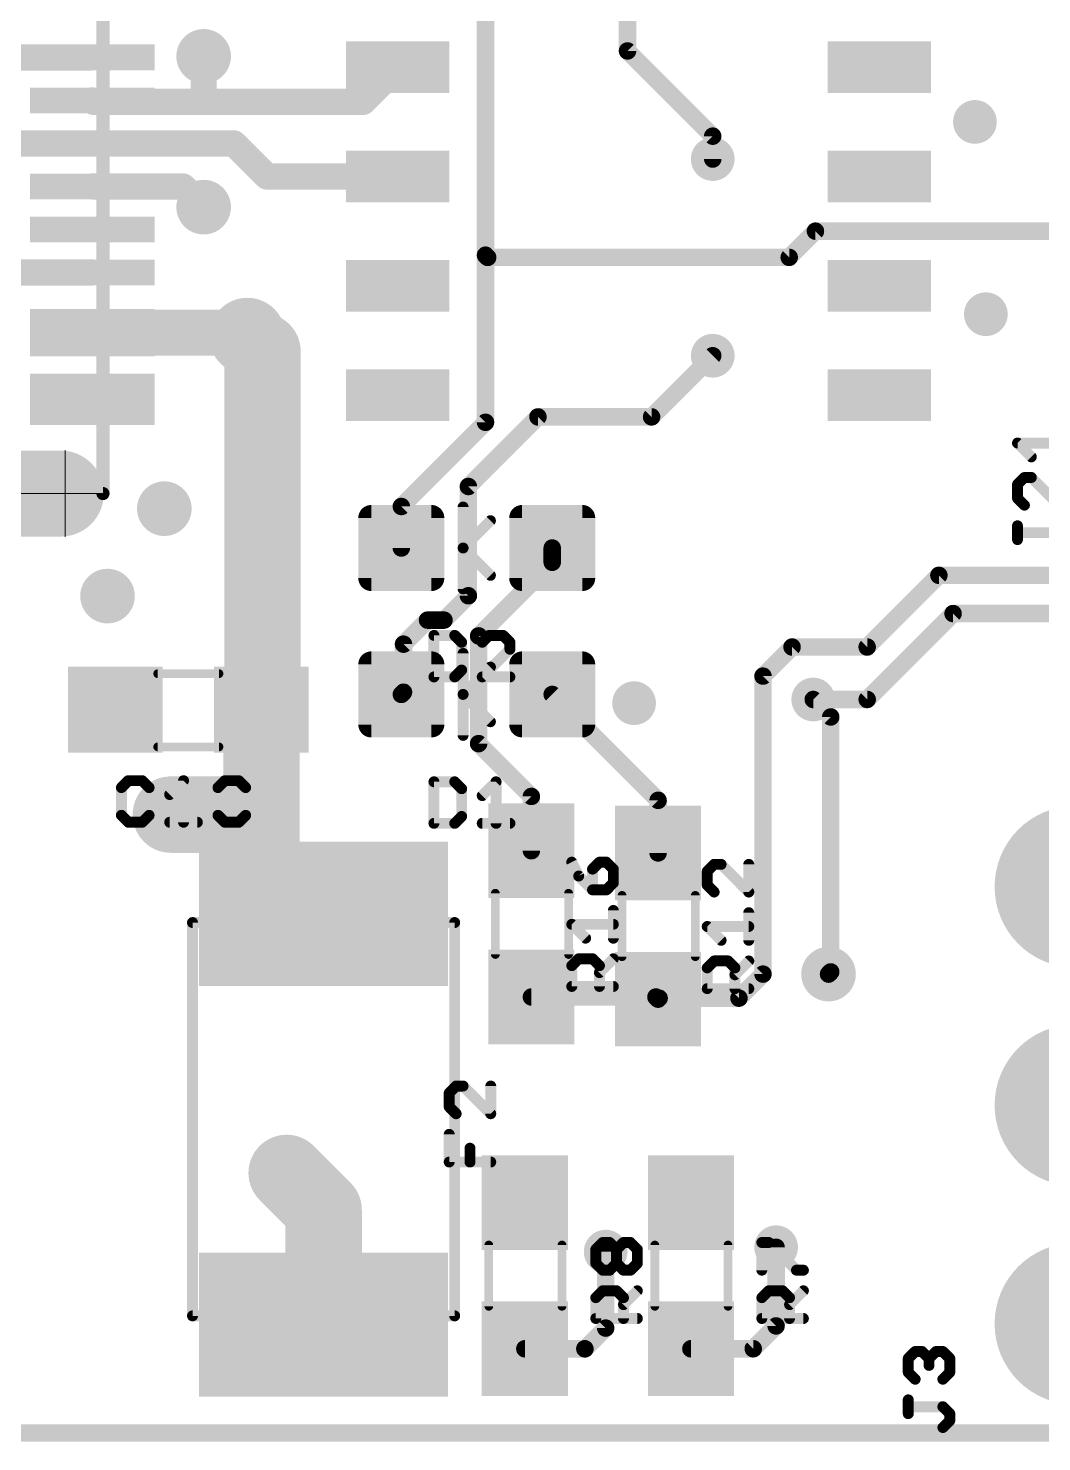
# Model space of a CAD drawing. Extents: x -1 to 129, y -23 to 41.
# Drawn here: x 5.61 to 17.39, y -0.1 to 16.33 of the extents above; entities that cross this region are included whole.
import ezdxf

# ---------------------------------------------------------------- set-up
doc = ezdxf.new("R2010")
doc.units = 0
for name, color, linetype in [('1', 12, 'CONTINUOUS'), ('17', 110, 'CONTINUOUS'), ('18', 110, 'CONTINUOUS'), ('20', 31, 'CONTINUOUS'), ('25', 253, 'CONTINUOUS'), ('51', 53, 'CONTINUOUS')]:
    doc.layers.add(name, color=color, linetype=linetype)

# ---------------------------------------------------------------- blocks, each defined once
blk = doc.blocks.new('RECT')
blk.add_solid([(-0.5, -0.5), (0.5, -0.5), (-0.5, 0.5), (0.5, 0.5)])
blk = doc.blocks.new('RECT160000X160000R30')
at = {"const_width": 0.15}
blk.add_lwpolyline([(0.425, -0.35), (0.425, 0.35, 0.4142), (0.35, 0.425), (-0.35, 0.425, 0.4142), (-0.425, 0.35), (-0.425, -0.35, 0.4142), (-0.35, -0.425), (0.35, -0.425, 0.4142)], format="xyb", close=True, dxfattribs=at)
blk.add_solid([(-0.3754, -0.3754), (0.3754, -0.3754), (-0.3754, 0.3754), (0.3754, 0.3754)])
blk = doc.blocks.new('ROUNDP')
at = {"const_width": 0.5}
blk.add_lwpolyline([(0, -0.25, 1), (0, 0.25, 1), (0, -0.25)], format="xyb", dxfattribs=at)
blk = doc.blocks.new('RECT160000X336000R100')
at = {"const_width": 0.5}
blk.add_lwpolyline([(0.25, -0.55), (0.25, 0.55, 0.4142), (0, 0.8), (0, 0.8, 0.4142), (-0.25, 0.55), (-0.25, -0.55, 0.4142), (0, -0.8), (0, -0.8, 0.4142)], format="xyb", close=True, dxfattribs=at)
blk.add_solid([(-0.0254, -0.5754), (0.0254, -0.5754), (-0.0254, 0.5754), (0.0254, 0.5754)])
blk = doc.blocks.new('ROUNDV')
at = {"const_width": 0.5}
blk.add_lwpolyline([(0, -0.25, 1), (0, 0.25, 1), (0, -0.25)], format="xyb", dxfattribs=at)

msp = doc.modelspace()

# ---------------------------------------------------------------- linework, layer by layer
at = {"layer": '1'}
for points, const_width in [([(12.573, 19.685), (12.573, 16.0648)], 0.2032), ([(10.922, 18.288), (10.922, 13.6906)], 0.2032), ([(6.35, 15.99), (5.322, 15.99)], 0.3048), ([(7.6454, 16.002), (7.6454, 15.4726)], 0.3048), ([(12.573, 16.0648), (13.5636, 15.0742)], 0.2032), ([(9.9, 15.875), (9.4976, 15.4726)], 0.3048), ([(6.35, 15.49), (6.3674, 15.4726)], 0.3048), ([(6.3674, 15.4726), (7.6454, 15.4726)], 0.3048), ([(9.4976, 15.4726), (7.6454, 15.4726)], 0.3048), ([(5.338, 14.99), (6.35, 14.99)], 0.3048), ([(6.35, 14.99), (7.997, 14.99)], 0.3048), ([(7.997, 14.99), (8.382, 14.605)], 0.3048), ([(13.5636, 15.0742), (13.5636, 14.8082)], 0.2032), ([(6.35, 14.49), (7.4048, 14.49)], 0.3048), ([(7.4048, 14.49), (7.6454, 14.2494)], 0.3048), ([(8.382, 14.605), (9.9, 14.605)], 0.3048), ([(14.7574, 13.97), (14.4526, 13.6652)], 0.2032), ([(17.6276, 13.97), (14.7574, 13.97)], 0.2032), ([(6.35, 13.49), (3.838, 13.49)], 0.3048), ([(10.922, 13.6906), (10.922, 11.7482)], 0.2032), ([(10.9474, 13.6652), (10.922, 13.6906)], 0.2032), ([(14.4526, 13.6652), (10.9474, 13.6652)], 0.2032), ([(8.152, 12.7494), (8.1534, 12.7508)], 0.889), ([(6.35, 12.79), (8.1114, 12.79)], 0.5334), ([(8.1114, 12.79), (8.152, 12.7494)], 0.5334), ([(8.3298, 8.3952), (8.3298, 12.5716)], 0.889), ([(8.152, 12.7494), (8.3298, 12.5716)], 0.5334), ([(13.5636, 12.5222), (12.8524, 11.811)], 0.2032), ([(10.922, 11.7482), (9.9434, 10.7696)], 0.2032), ([(10.7228, 11.0022), (11.5316, 11.811)], 0.2032), ([(12.8524, 11.811), (11.5316, 11.811)], 0.2032), ([(10.7228, 9.7322), (10.7228, 11.0022)], 0.2032), ([(9.9434, 10.7696), (9.9434, 10.287)], 0.2032), ([(11.6974, 10.287), (11.6974, 10.1211)], 0.2032), ([(11.6974, 10.1211), (10.8418, 9.2655)], 0.2032), ([(16.1925, 9.9695), (15.359, 9.136)], 0.2032), ([(19.7485, 9.9695), (16.1925, 9.9695)], 0.2032), ([(10.4394, 9.4488), (10.7228, 9.7322)], 0.2032), ([(9.9688, 9.1694), (10.2482, 9.4488)], 0.2032), ([(10.2482, 9.4488), (10.4394, 9.4488)], 0.2032), ([(15.359, 8.5264), (16.3576, 9.525)], 0.2032), ([(16.3576, 9.525), (22.86, 9.525)], 0.2032), ([(10.8418, 9.2655), (10.8418, 8.013)], 0.2032), ([(9.9688, 8.6106), (9.9688, 9.1694)], 0.2032), ([(14.4857, 9.136), (14.1478, 8.7981)], 0.2032), ([(15.359, 9.136), (14.4857, 9.136)], 0.2032), ([(14.1478, 8.7981), (14.1478, 5.334)], 0.2032), ([(8.3176, 8.4074), (8.3298, 8.3952)], 0.889), ([(8.3176, 8.4074), (8.3176, 6.8326)], 0.889), ([(9.9688, 8.6106), (9.9434, 8.5852)], 0.2032), ([(11.6974, 8.5852), (12.9286, 7.354)], 0.2032), ([(14.732, 8.5264), (15.359, 8.5264)], 0.2032), ([(14.732, 8.5264), (14.9352, 8.3232)], 0.2032), ([(14.9352, 8.3232), (14.9352, 5.3594)], 0.2032), ([(10.8418, 8.013), (11.4554, 7.3994)], 0.2032), ([(8.2414, 7.1882), (7.2644, 7.1882)], 0.889), ([(8.2414, 6.8326), (8.2414, 7.1882)], 0.508), ([(11.4554, 7.3994), (11.4554, 6.7682)], 0.2032), ([(12.9286, 7.354), (12.9286, 6.7428)], 0.2032), ([(8.3176, 6.8326), (8.2414, 6.8326)], 0.889), ([(8.2414, 6.035), (8.2414, 6.8326)], 0.508), ([(9.0399, 6.035), (8.2414, 6.035)], 0.508), ([(14.1478, 5.334), (13.8684, 5.0546)], 0.2032), ([(14.9098, 5.334), (14.9352, 5.3594)], 0.2032), ([(12.9032, 5.0682), (11.4554, 5.0682)], 0.2032), ([(12.9286, 5.0428), (12.9032, 5.0682)], 0.2032), ([(12.9404, 5.0546), (12.9286, 5.0428)], 0.2032), ([(13.8684, 5.0546), (12.9404, 5.0546)], 0.2032), ([(8.6106, 3.0226), (9.0399, 2.5933)], 0.889), ([(9.0399, 2.5933), (9.0399, 1.2598)], 0.889), ([(12.319, 1.2192), (12.319, 2.1082)], 0.2032), ([(14.3002, 2.159), (14.3002, 1.2446)], 0.2032), ([(12.0777, 0.9779), (12.319, 1.2192)], 0.2032), ([(14.3002, 1.2446), (14.0344, 0.9788)], 0.2032), ([(12.0768, 0.9788), (11.3792, 0.9788)], 0.2032), ([(12.0768, 0.9788), (12.0777, 0.9779)], 0.2032), ([(14.0344, 0.9788), (13.3096, 0.9788)], 0.2032), ([(65, 0), (0, 0)], 0.2032)]:
    msp.add_lwpolyline(points, dxfattribs=dict(at, const_width=const_width))
for points, const_width in [([(6.35, 15.9138, 1), (6.35, 16.0662)], 0.1524), ([(7.7216, 16.002, 1), (7.5692, 16.002)], 0.1524), ([(12.6089, 16.1007, 1), (12.5371, 16.0289)], 0.1016), ([(12.5222, 16.0648, 1), (12.6238, 16.0648)], 0.1016), ([(9.9539, 15.8211, 1), (9.8461, 15.9289)], 0.1524), ([(6.4039, 15.5439, 1), (6.2961, 15.4361)], 0.1524), ([(6.3674, 15.5488, 1), (6.3674, 15.3964)], 0.1524), ([(7.6454, 15.5488, 1), (7.6454, 15.3964)], 0.1524), ([(7.6454, 15.3964, 1), (7.6454, 15.5488)], 0.1524), ([(9.4976, 15.3964, 1), (9.4976, 15.5488)], 0.1524), ([(6.3135, 15.4187, 1), (6.4213, 15.5265)], 0.1524), ([(7.5692, 15.4726, 1), (7.7216, 15.4726)], 0.1524), ([(9.4437, 15.5265, 1), (9.5515, 15.4187)], 0.1524), ([(6.35, 15.0662, 1), (6.35, 14.9138)], 0.1524), ([(6.35, 14.9138, 1), (6.35, 15.0662)], 0.1524), ([(8.0509, 15.0439, 1), (7.9431, 14.9361)], 0.1524), ([(7.997, 14.9138, 1), (7.997, 15.0662)], 0.1524), ([(13.6144, 15.0742, 1), (13.5128, 15.0742)], 0.1016), ([(13.5277, 15.0383, 1), (13.5995, 15.1101)], 0.1016), ([(13.5128, 14.8082, 1), (13.6144, 14.8082)], 0.1016), ([(6.35, 14.5662, 1), (6.35, 14.4138)], 0.1524), ([(7.4587, 14.5439, 1), (7.3509, 14.4361)], 0.1524), ([(7.4048, 14.4138, 1), (7.4048, 14.5662)], 0.1524), ([(8.382, 14.6812, 1), (8.382, 14.5288)], 0.1524), ([(8.3281, 14.5511, 1), (8.4359, 14.6589)], 0.1524), ([(9.9, 14.5288, 1), (9.9, 14.6812)], 0.1524), ([(7.5915, 14.1955, 1), (7.6993, 14.3033)], 0.1524), ([(14.7574, 14.0208, 1), (14.7574, 13.9192)], 0.1016), ([(14.7933, 13.9341, 1), (14.7215, 14.0059)], 0.1016), ([(6.35, 13.4138, 1), (6.35, 13.5662)], 0.1524), ([(10.9728, 13.6906, 1), (10.8712, 13.6906)], 0.1016), ([(10.9579, 13.7265, 1), (10.8861, 13.6547)], 0.1016), ([(10.8712, 13.6906, 1), (10.9728, 13.6906)], 0.1016), ([(10.9474, 13.716, 1), (10.9474, 13.6144)], 0.1016), ([(10.9115, 13.6293, 1), (10.9833, 13.7011)], 0.1016), ([(14.4167, 13.7011, 1), (14.4885, 13.6293)], 0.1016), ([(14.4526, 13.6144, 1), (14.4526, 13.716)], 0.1016), ([(8.3106, 12.5936, 1), (7.9962, 12.908)], 0.4445), ([(6.35, 12.9234, 1), (6.35, 12.6567)], 0.2667), ([(7.9948, 12.9066, 1), (8.3092, 12.5922)], 0.4445), ([(8.2057, 12.8843, 1), (8.0171, 12.6957)], 0.2667), ([(8.5521, 12.5716, 1), (8.1075, 12.5716)], 0.4445), ([(8.2463, 12.8437, 1), (8.0577, 12.6551)], 0.2667), ([(8.1114, 12.6567, 1), (8.1114, 12.9234)], 0.2667), ([(8.0577, 12.6551, 1), (8.2463, 12.8437)], 0.2667), ([(8.2355, 12.4773, 1), (8.4241, 12.6659)], 0.2667), ([(13.5995, 12.4863, 1), (13.5277, 12.5581)], 0.1016), ([(10.9579, 11.7123, 1), (10.8861, 11.7841)], 0.1016), ([(11.5316, 11.8618, 1), (11.5316, 11.7602)], 0.1016), ([(11.5675, 11.7751, 1), (11.4957, 11.8469)], 0.1016), ([(12.8165, 11.8469, 1), (12.8883, 11.7751)], 0.1016), ([(12.8524, 11.7602, 1), (12.8524, 11.8618)], 0.1016), ([(10.8712, 11.7482, 1), (10.9728, 11.7482)], 0.1016), ([(10.7736, 11.0022, 1), (10.672, 11.0022)], 0.1016), ([(10.6869, 11.0381, 1), (10.7587, 10.9663)], 0.1016), ([(9.9942, 10.7696, 1), (9.8926, 10.7696)], 0.1016), ([(9.9075, 10.8055, 1), (9.9793, 10.7337)], 0.1016), ([(11.7482, 10.287, 1), (11.6466, 10.287)], 0.1016), ([(9.8926, 10.287, 1), (9.9942, 10.287)], 0.1016), ([(11.7333, 10.0851, 1), (11.6615, 10.157)], 0.1016), ([(11.6466, 10.1211, 1), (11.7482, 10.1211)], 0.1016), ([(16.1925, 10.0203, 1), (16.1925, 9.9187)], 0.1016), ([(16.2284, 9.9336, 1), (16.1566, 10.0054)], 0.1016), ([(10.672, 9.7322, 1), (10.7736, 9.7322)], 0.1016), ([(10.7587, 9.6963, 1), (10.6869, 9.7681)], 0.1016), ([(10.2482, 9.4996, 1), (10.2482, 9.398)], 0.1016), ([(10.2841, 9.4129, 1), (10.2123, 9.4847)], 0.1016), ([(10.4035, 9.4847, 1), (10.4753, 9.4129)], 0.1016), ([(10.4394, 9.398, 1), (10.4394, 9.4996)], 0.1016), ([(16.3576, 9.5758, 1), (16.3576, 9.4742)], 0.1016), ([(16.3935, 9.4891, 1), (16.3217, 9.5609)], 0.1016), ([(10.8926, 9.2655, 1), (10.791, 9.2655)], 0.1016), ([(10.0196, 9.1694, 1), (9.918, 9.1694)], 0.1016), ([(9.9329, 9.2053, 1), (10.0047, 9.1335)], 0.1016), ([(10.8059, 9.3014, 1), (10.8777, 9.2295)], 0.1016), ([(14.4857, 9.1868, 1), (14.4857, 9.0852)], 0.1016), ([(14.5216, 9.1001, 1), (14.4497, 9.1719)], 0.1016), ([(15.3231, 9.1719, 1), (15.3949, 9.1001)], 0.1016), ([(15.359, 9.0852, 1), (15.359, 9.1868)], 0.1016), ([(14.1986, 8.7981, 1), (14.097, 8.7981)], 0.1016), ([(14.1119, 8.8341, 1), (14.1837, 8.7622)], 0.1016), ([(8.4748, 8.5646, 1), (8.1604, 8.2502)], 0.4445), ([(8.5399, 8.4074, 1), (8.0953, 8.4074)], 0.4445), ([(8.1726, 8.238, 1), (8.487, 8.5524)], 0.4445), ([(10.0047, 8.5747, 1), (9.9329, 8.6465)], 0.1016), ([(8.1075, 8.3952, 1), (8.5521, 8.3952)], 0.4445), ([(9.9075, 8.6211, 1), (9.9793, 8.5493)], 0.1016), ([(9.918, 8.6106, 1), (10.0196, 8.6106)], 0.1016), ([(11.7333, 8.6211, 1), (11.6615, 8.5493)], 0.1016), ([(14.732, 8.5772, 1), (14.732, 8.4756)], 0.1016), ([(14.7679, 8.5623, 1), (14.6961, 8.4905)], 0.1016), ([(15.3231, 8.5623, 1), (15.3949, 8.4905)], 0.1016), ([(15.359, 8.4756, 1), (15.359, 8.5772)], 0.1016), ([(14.986, 8.3232, 1), (14.8844, 8.3232)], 0.1016), ([(14.8993, 8.2873, 1), (14.9711, 8.3591)], 0.1016), ([(10.8777, 8.0489, 1), (10.8059, 7.9771)], 0.1016), ([(10.791, 8.013, 1), (10.8926, 8.013)], 0.1016), ([(7.2644, 7.4104, 1), (7.2644, 6.966)], 0.4445), ([(8.2414, 6.966, 1), (8.2414, 7.4104)], 0.4445), ([(8.3684, 7.1882, 1), (8.1144, 7.1882)], 0.254), ([(11.5062, 7.3994, 1), (11.4046, 7.3994)], 0.1016), ([(11.4195, 7.3635, 1), (11.4913, 7.4353)], 0.1016), ([(12.9794, 7.354, 1), (12.8778, 7.354)], 0.1016), ([(12.8927, 7.3181, 1), (12.9645, 7.3899)], 0.1016), ([(8.2414, 7.0549, 1), (8.2414, 6.6104)], 0.4445), ([(8.3176, 6.6104, 1), (8.3176, 7.0549)], 0.4445), ([(8.3684, 6.8326, 1), (8.1144, 6.8326)], 0.254), ([(8.0953, 6.8326, 1), (8.5399, 6.8326)], 0.4445), ([(8.1144, 6.8326, 1), (8.3684, 6.8326)], 0.254), ([(11.4046, 6.7682, 1), (11.5062, 6.7682)], 0.1016), ([(12.8778, 6.7428, 1), (12.9794, 6.7428)], 0.1016), ([(8.2414, 6.162, 1), (8.2414, 5.908)], 0.254), ([(9.0399, 5.908, 1), (9.0399, 6.162)], 0.254), ([(8.1144, 6.035, 1), (8.3684, 6.035)], 0.254), ([(14.1837, 5.2981, 1), (14.1119, 5.3699)], 0.1016), ([(14.9711, 5.3235, 1), (14.8993, 5.3953)], 0.1016), ([(14.097, 5.334, 1), (14.1986, 5.334)], 0.1016), ([(14.8739, 5.3699, 1), (14.9457, 5.2981)], 0.1016), ([(14.8844, 5.3594, 1), (14.986, 5.3594)], 0.1016), ([(11.4554, 5.119, 1), (11.4554, 5.0174)], 0.1016), ([(12.9391, 5.1041, 1), (12.8673, 5.0323)], 0.1016), ([(12.8927, 5.0787, 1), (12.9645, 5.0069)], 0.1016), ([(12.9404, 5.1054, 1), (12.9404, 5.0038)], 0.1016), ([(12.8927, 5.0069, 1), (12.9645, 5.0787)], 0.1016), ([(12.9032, 5.0174, 1), (12.9032, 5.119)], 0.1016), ([(12.9763, 5.0187, 1), (12.9045, 5.0905)], 0.1016), ([(13.8325, 5.0905, 1), (13.9043, 5.0187)], 0.1016), ([(13.8684, 5.0038, 1), (13.8684, 5.1054)], 0.1016), ([(8.7678, 3.1798, 1), (8.4534, 2.8654)], 0.4445), ([(9.2621, 2.5933, 1), (8.8176, 2.5933)], 0.4445), ([(8.8827, 2.4362, 1), (9.197, 2.7505)], 0.4445), ([(12.3698, 2.1082, 1), (12.2682, 2.1082)], 0.1016), ([(14.351, 2.159, 1), (14.2494, 2.159)], 0.1016), ([(8.8176, 1.2598, 1), (9.2621, 1.2598)], 0.4445), ([(12.3549, 1.1833, 1), (12.2831, 1.2551)], 0.1016), ([(14.3361, 1.2087, 1), (14.2643, 1.2805)], 0.1016), ([(12.2682, 1.2192, 1), (12.3698, 1.2192)], 0.1016), ([(14.2494, 1.2446, 1), (14.351, 1.2446)], 0.1016), ([(11.3792, 1.0296, 1), (11.3792, 0.928)], 0.1016), ([(12.1127, 1.0147, 1), (12.0409, 0.9429)], 0.1016), ([(12.0418, 1.0138, 1), (12.1136, 0.942)], 0.1016), ([(12.0418, 0.942, 1), (12.1136, 1.0138)], 0.1016), ([(12.0768, 0.928, 1), (12.0768, 1.0296)], 0.1016), ([(13.3096, 1.0296, 1), (13.3096, 0.928)], 0.1016), ([(13.9985, 1.0147, 1), (14.0703, 0.9429)], 0.1016), ([(14.0344, 0.928, 1), (14.0344, 1.0296)], 0.1016)]:
    msp.add_lwpolyline(points, format="xyb", dxfattribs=dict(at, const_width=const_width))
at = {"layer": '20', "const_width": 0.1524}
msp.add_lwpolyline([(62, 0), (3, 0)], dxfattribs=at)
at = {"layer": '25', "const_width": 0.127}
for points in [[(17.2675, 11.3461), (17.1065, 11.5071)], [(17.1065, 11.5071), (17.5895, 11.5071)], [(17.187, 11.1068), (17.1065, 11.0263)], [(17.1065, 11.0263), (17.1065, 10.8653)], [(17.2675, 11.1068), (17.187, 11.1068)], [(17.5895, 10.7848), (17.2675, 11.1068)], [(17.1065, 10.8653), (17.187, 10.7848)], [(17.1065, 10.3845), (17.1065, 10.5455)], [(17.509, 10.465), (17.1065, 10.465)], [(10.3226, 9.2714), (10.3226, 8.7884)], [(10.5641, 9.2714), (10.3226, 9.2714)], [(10.6446, 9.1909), (10.5641, 9.2714)], [(10.6446, 8.8689), (10.6446, 9.1909)], [(10.9644, 9.2714), (10.8839, 9.1909)], [(11.1254, 9.2714), (10.9644, 9.2714)], [(11.2059, 9.1909), (11.1254, 9.2714)], [(11.2059, 9.1104), (11.2059, 9.1909)], [(10.8839, 8.7884), (11.2059, 9.1104)], [(10.5641, 8.7884), (10.6446, 8.8689)], [(10.3226, 8.7884), (10.5641, 8.7884)], [(11.2059, 8.7884), (10.8839, 8.7884)], [(6.7696, 7.5823), (6.6891, 7.5018)], [(6.6891, 7.5018), (6.6891, 7.1798)], [(6.9306, 7.5823), (6.7696, 7.5823)], [(7.0111, 7.5018), (6.9306, 7.5823)], [(7.2504, 7.4213), (7.4114, 7.5823)], [(7.4114, 7.5823), (7.4114, 7.0993)], [(7.8117, 7.5018), (7.8923, 7.5823)], [(7.8117, 7.1798), (7.8117, 7.5018)], [(7.8117, 7.1798), (8.1338, 7.5018)], [(7.8923, 7.5823), (8.0533, 7.5823)], [(8.0533, 7.5823), (8.1338, 7.5018)], [(8.1338, 7.5018), (8.1338, 7.1798)], [(10.3226, 7.5696), (10.3226, 7.0866)], [(10.5641, 7.5696), (10.3226, 7.5696)], [(10.6446, 7.4891), (10.5641, 7.5696)], [(10.8839, 7.4086), (11.0449, 7.5696)], [(11.0449, 7.5696), (11.0449, 7.0866)], [(10.6446, 7.1671), (10.6446, 7.4891)], [(6.6891, 7.1798), (6.7696, 7.0993)], [(6.9306, 7.0993), (7.0111, 7.1798)], [(7.8923, 7.0993), (7.8117, 7.1798)], [(8.1338, 7.1798), (8.0533, 7.0993)], [(10.5641, 7.0866), (10.6446, 7.1671)], [(6.7696, 7.0993), (6.9306, 7.0993)], [(7.2504, 7.0993), (7.5724, 7.0993)], [(8.0533, 7.0993), (7.8923, 7.0993)], [(10.3226, 7.0866), (10.5641, 7.0866)], [(10.8839, 7.0866), (11.2059, 7.0866)], [(11.9249, 6.6352), (12.0054, 6.4742)], [(12.2469, 6.6352), (12.1664, 6.5547)], [(12.1664, 6.5547), (12.1664, 6.3132)], [(12.3274, 6.6352), (12.2469, 6.6352)], [(12.4079, 6.5547), (12.3274, 6.6352)], [(12.4079, 6.3937), (12.4079, 6.5547)], [(13.5802, 6.6098), (13.4997, 6.5293)], [(13.4997, 6.5293), (13.4997, 6.3683)], [(13.6607, 6.6098), (13.5802, 6.6098)], [(13.9827, 6.2877), (13.6607, 6.6098)], [(13.9827, 6.6098), (13.9827, 6.2877)], [(12.0054, 6.4742), (12.1664, 6.3132)], [(12.3274, 6.3132), (12.4079, 6.3937)], [(13.4997, 6.3683), (13.5802, 6.2877)], [(12.1664, 6.3132), (12.3274, 6.3132)], [(12.4079, 5.7518), (12.4079, 6.0738)], [(13.9827, 5.7264), (13.9827, 6.0484)], [(12.0859, 5.7518), (11.9249, 5.9128)], [(11.9249, 5.9128), (12.4079, 5.9128)], [(13.6607, 5.7264), (13.4997, 5.8874)], [(13.4997, 5.8874), (13.9827, 5.8874)], [(11.9249, 5.432), (12.0054, 5.5125)], [(11.9249, 5.1905), (11.9249, 5.432)], [(12.0054, 5.5125), (12.1664, 5.5125)], [(12.1664, 5.5125), (12.2469, 5.432)], [(12.2469, 5.3515), (12.4079, 5.5125)], [(12.2469, 5.432), (12.2469, 5.1905)], [(13.4997, 5.4066), (13.5802, 5.4871)], [(13.4997, 5.1651), (13.4997, 5.4066)], [(13.5802, 5.4871), (13.7412, 5.4871)], [(13.7412, 5.4871), (13.8217, 5.4066)], [(13.8217, 5.3261), (13.9827, 5.4871)], [(13.8217, 5.4066), (13.8217, 5.1651)], [(12.4079, 5.1905), (11.9249, 5.1905)], [(13.9827, 5.1651), (13.4997, 5.1651)], [(10.5805, 4.0329), (10.4999, 3.9524)], [(10.4999, 3.9524), (10.4999, 3.7914)], [(10.661, 4.0329), (10.5805, 4.0329)], [(10.983, 3.7109), (10.661, 4.0329)], [(10.983, 4.0329), (10.983, 3.7109)], [(10.4999, 3.7914), (10.5805, 3.7109)], [(10.4999, 3.1496), (10.4999, 3.4716)], [(10.7415, 3.1496), (10.7415, 3.3106)], [(10.983, 3.1496), (10.4999, 3.1496)], [(12.2043, 2.1338), (12.2848, 2.2143)], [(12.2043, 1.9728), (12.2043, 2.1338)], [(12.2848, 2.2143), (12.3653, 2.2143)], [(12.3653, 2.2143), (12.4458, 2.1338)], [(12.4458, 2.1338), (12.5263, 2.2143)], [(12.4458, 1.9728), (12.4458, 2.1338)], [(12.5263, 2.2143), (12.6068, 2.2143)], [(12.6068, 2.2143), (12.6873, 2.1338)], [(12.6873, 2.1338), (12.6873, 1.9728)], [(14.1347, 1.8923), (14.1347, 2.2143)], [(14.1347, 2.2143), (14.2152, 2.2143)], [(14.2152, 2.2143), (14.5372, 1.8923)], [(12.2848, 1.8923), (12.2043, 1.9728)], [(12.4458, 1.9728), (12.3653, 1.8923)], [(12.5263, 1.8923), (12.4458, 1.9728)], [(12.6873, 1.9728), (12.6068, 1.8923)], [(12.3653, 1.8923), (12.2848, 1.8923)], [(12.6068, 1.8923), (12.5263, 1.8923)], [(14.5372, 1.8923), (14.6177, 1.8923)], [(12.2043, 1.5725), (12.2848, 1.653)], [(12.2848, 1.653), (12.4458, 1.653)], [(12.4458, 1.653), (12.5263, 1.5725)], [(12.5263, 1.492), (12.6873, 1.653)], [(14.1347, 1.5725), (14.2152, 1.653)], [(14.2152, 1.653), (14.3762, 1.653)], [(14.3762, 1.653), (14.4567, 1.5725)], [(14.4567, 1.492), (14.6177, 1.653)], [(12.2043, 1.331), (12.2043, 1.5725)], [(12.5263, 1.5725), (12.5263, 1.331)], [(14.1347, 1.331), (14.1347, 1.5725)], [(14.4567, 1.5725), (14.4567, 1.331)], [(12.6873, 1.331), (12.2043, 1.331)], [(14.6177, 1.331), (14.1347, 1.331)], [(15.8365, 0.8663), (15.917, 0.9468)], [(15.917, 0.9468), (15.9975, 0.9468)], [(15.9975, 0.9468), (16.078, 0.8663)], [(16.078, 0.8663), (16.1585, 0.9468)], [(16.1585, 0.9468), (16.239, 0.9468)], [(16.239, 0.9468), (16.3195, 0.8663)], [(15.8365, 0.7053), (15.8365, 0.8663)], [(16.078, 0.8663), (16.078, 0.7858)], [(16.3195, 0.8663), (16.3195, 0.7053)], [(15.917, 0.6248), (15.8365, 0.7053)], [(16.3195, 0.7053), (16.239, 0.6248)], [(15.8365, 0.2245), (15.8365, 0.3855)], [(16.239, 0.305), (15.8365, 0.305)], [(16.3195, 0.2245), (16.239, 0.305)], [(16.239, 0.0635), (16.3195, 0.144)], [(16.3195, 0.144), (16.3195, 0.2245)]]:
    msp.add_lwpolyline(points, dxfattribs=at)
at = {"layer": '25', "const_width": 0.0635}
for points in [[(17.1289, 11.5296, 1), (17.084, 11.4847)], [(17.1065, 11.5389, 1), (17.1065, 11.4754)], [(17.245, 11.3237, 1), (17.2899, 11.3686)], [(17.1382, 11.0263, 1), (17.0747, 11.0263)], [(17.084, 11.0488, 1), (17.1289, 11.0039)], [(17.187, 11.1386, 1), (17.187, 11.0751)], [(17.2094, 11.0844, 1), (17.1645, 11.1293)], [(17.2899, 11.1293, 1), (17.245, 11.0844)], [(17.2675, 11.0751, 1), (17.2675, 11.1386)], [(17.1289, 10.8878, 1), (17.084, 10.8429)], [(17.0747, 10.8653, 1), (17.1382, 10.8653)], [(17.1645, 10.7624, 1), (17.2094, 10.8073)], [(17.1382, 10.5455, 1), (17.0747, 10.5455)], [(17.1065, 10.4968, 1), (17.1065, 10.4333)], [(17.0747, 10.3845, 1), (17.1382, 10.3845)], [(10.3226, 9.3032, 1), (10.3226, 9.2397)], [(10.3543, 9.2714, 1), (10.2908, 9.2714)], [(10.5865, 9.2939, 1), (10.5416, 9.249)], [(10.5641, 9.2397, 1), (10.5641, 9.3032)], [(10.6763, 9.1909, 1), (10.6128, 9.1909)], [(10.6221, 9.1685, 1), (10.667, 9.2134)], [(10.8614, 9.2134, 1), (10.9063, 9.1685)], [(10.9644, 9.3032, 1), (10.9644, 9.2397)], [(10.9868, 9.249, 1), (10.9419, 9.2939)], [(11.1479, 9.2939, 1), (11.103, 9.249)], [(11.1254, 9.2397, 1), (11.1254, 9.3032)], [(11.2377, 9.1909, 1), (11.1742, 9.1909)], [(11.1835, 9.1685, 1), (11.2284, 9.2134)], [(11.1742, 9.1104, 1), (11.2377, 9.1104)], [(11.2284, 9.088, 1), (11.1835, 9.1329)], [(10.6128, 8.8689, 1), (10.6763, 8.8689)], [(10.667, 8.8464, 1), (10.6221, 8.8914)], [(10.3226, 8.8202, 1), (10.3226, 8.7567)], [(10.2908, 8.7884, 1), (10.3543, 8.7884)], [(10.5416, 8.8109, 1), (10.5865, 8.7659)], [(10.5641, 8.7567, 1), (10.5641, 8.8202)], [(10.8614, 8.8109, 1), (10.9063, 8.7659)], [(10.8839, 8.8202, 1), (10.8839, 8.7567)], [(11.2059, 8.7567, 1), (11.2059, 8.8202)], [(6.7209, 7.5018, 1), (6.6574, 7.5018)], [(6.7696, 7.6141, 1), (6.7696, 7.5506)], [(6.7921, 7.5599, 1), (6.7472, 7.6048)], [(6.9531, 7.6048, 1), (6.9082, 7.5599)], [(6.9306, 7.5506, 1), (6.9306, 7.6141)], [(7.4432, 7.5823, 1), (7.3797, 7.5823)], [(7.4339, 7.5599, 1), (7.389, 7.6048)], [(7.8435, 7.5018, 1), (7.78, 7.5018)], [(7.8923, 7.6141, 1), (7.8923, 7.5506)], [(7.9147, 7.5599, 1), (7.8698, 7.6048)], [(8.0757, 7.6048, 1), (8.0308, 7.5599)], [(8.0533, 7.5506, 1), (8.0533, 7.6141)], [(8.1655, 7.5018, 1), (8.102, 7.5018)], [(8.1562, 7.4794, 1), (8.1113, 7.5243)], [(10.3543, 7.5696, 1), (10.2908, 7.5696)], [(10.3226, 7.6014, 1), (10.3226, 7.5379)], [(10.5865, 7.5921, 1), (10.5416, 7.5472)], [(10.5641, 7.5379, 1), (10.5641, 7.6014)], [(11.0767, 7.5696, 1), (11.0131, 7.5696)], [(11.0674, 7.5472, 1), (11.0224, 7.5921)], [(6.6667, 7.5243, 1), (6.7116, 7.4794)], [(6.9887, 7.4794, 1), (7.0336, 7.5243)], [(7.228, 7.4438, 1), (7.2729, 7.3989)], [(7.7893, 7.5243, 1), (7.8342, 7.4794)], [(8.1113, 7.4794, 1), (8.1562, 7.5243)], [(10.6763, 7.4891, 1), (10.6128, 7.4891)], [(10.6221, 7.4667, 1), (10.667, 7.5116)], [(10.8614, 7.4311, 1), (10.9063, 7.3862)], [(6.7116, 7.2023, 1), (6.6667, 7.1573)], [(7.0336, 7.1573, 1), (6.9887, 7.2023)], [(7.8342, 7.2023, 1), (7.7893, 7.1573)], [(7.7893, 7.2023, 1), (7.8342, 7.1573)], [(8.1562, 7.1573, 1), (8.1113, 7.2023)], [(10.667, 7.1446, 1), (10.6221, 7.1896)], [(6.6574, 7.1798, 1), (6.7209, 7.1798)], [(6.7696, 7.1311, 1), (6.7696, 7.0676)], [(6.7472, 7.0768, 1), (6.7921, 7.1218)], [(6.9082, 7.1218, 1), (6.9531, 7.0768)], [(6.9306, 7.0676, 1), (6.9306, 7.1311)], [(7.2504, 7.1311, 1), (7.2504, 7.0676)], [(7.3797, 7.0993, 1), (7.4432, 7.0993)], [(7.5724, 7.0676, 1), (7.5724, 7.1311)], [(7.78, 7.1798, 1), (7.8435, 7.1798)], [(7.8923, 7.1311, 1), (7.8923, 7.0676)], [(7.8698, 7.0768, 1), (7.9147, 7.1218)], [(8.0308, 7.1218, 1), (8.0757, 7.0768)], [(8.0533, 7.0676, 1), (8.0533, 7.1311)], [(8.102, 7.1798, 1), (8.1655, 7.1798)], [(10.3226, 7.1184, 1), (10.3226, 7.0549)], [(10.2908, 7.0866, 1), (10.3543, 7.0866)], [(10.5416, 7.1091, 1), (10.5865, 7.0641)], [(10.5641, 7.0549, 1), (10.5641, 7.1184)], [(10.6128, 7.1671, 1), (10.6763, 7.1671)], [(10.8839, 7.1184, 1), (10.8839, 7.0549)], [(11.0131, 7.0866, 1), (11.0767, 7.0866)], [(11.2059, 7.0549, 1), (11.2059, 7.1184)], [(11.9533, 6.6494, 1), (11.8965, 6.621)], [(12.1981, 6.5547, 1), (12.1346, 6.5547)], [(12.1439, 6.5771, 1), (12.1888, 6.5322)], [(12.2469, 6.6669, 1), (12.2469, 6.6034)], [(12.2693, 6.6127, 1), (12.2244, 6.6576)], [(12.3499, 6.6576, 1), (12.3049, 6.6127)], [(12.3274, 6.6034, 1), (12.3274, 6.6669)], [(12.4397, 6.5547, 1), (12.3761, 6.5547)], [(12.3854, 6.5322, 1), (12.4304, 6.5771)], [(13.5314, 6.5293, 1), (13.4679, 6.5293)], [(13.4772, 6.5517, 1), (13.5221, 6.5068)], [(13.5802, 6.6415, 1), (13.5802, 6.578)], [(13.6026, 6.5873, 1), (13.5577, 6.6322)], [(13.6831, 6.6322, 1), (13.6382, 6.5873)], [(13.6607, 6.578, 1), (13.6607, 6.6415)], [(14.0145, 6.6098, 1), (13.951, 6.6098)], [(12.0278, 6.4966, 1), (11.9829, 6.4517)], [(11.977, 6.46, 1), (12.0338, 6.4884)], [(12.3761, 6.3937, 1), (12.4397, 6.3937)], [(12.4304, 6.3712, 1), (12.3854, 6.4161)], [(13.5221, 6.3907, 1), (13.4772, 6.3458)], [(12.1664, 6.3449, 1), (12.1664, 6.2814)], [(12.1346, 6.3132, 1), (12.1981, 6.3132)], [(12.1439, 6.2907, 1), (12.1888, 6.3356)], [(12.3049, 6.3356, 1), (12.3499, 6.2907)], [(12.3274, 6.2814, 1), (12.3274, 6.3449)], [(13.4679, 6.3683, 1), (13.5314, 6.3683)], [(13.5577, 6.2653, 1), (13.6026, 6.3102)], [(13.951, 6.2877, 1), (14.0145, 6.2877)], [(13.9602, 6.2653, 1), (14.0052, 6.3102)], [(12.4397, 6.0738, 1), (12.3761, 6.0738)], [(14.0145, 6.0484, 1), (13.951, 6.0484)], [(11.9249, 5.9446, 1), (11.9249, 5.8811)], [(11.9473, 5.9353, 1), (11.9024, 5.8904)], [(12.4079, 5.8811, 1), (12.4079, 5.9446)], [(13.5221, 5.9099, 1), (13.4772, 5.865)], [(13.4997, 5.9192, 1), (13.4997, 5.8557)], [(13.9827, 5.8557, 1), (13.9827, 5.9192)], [(12.0634, 5.7294, 1), (12.1083, 5.7743)], [(12.3761, 5.7518, 1), (12.4397, 5.7518)], [(13.6382, 5.704, 1), (13.6831, 5.7489)], [(13.951, 5.7264, 1), (14.0145, 5.7264)], [(11.9566, 5.432, 1), (11.8931, 5.432)], [(11.9024, 5.4545, 1), (11.9473, 5.4096)], [(12.0054, 5.5443, 1), (12.0054, 5.4808)], [(12.0278, 5.4901, 1), (11.9829, 5.535)], [(12.1888, 5.535, 1), (12.1439, 5.4901)], [(12.1664, 5.4808, 1), (12.1664, 5.5443)], [(12.2786, 5.432, 1), (12.2151, 5.432)], [(12.2244, 5.4096, 1), (12.2693, 5.4545)], [(12.4304, 5.4901, 1), (12.3854, 5.535)], [(13.5314, 5.4066, 1), (13.4679, 5.4066)], [(13.4772, 5.4291, 1), (13.5221, 5.3842)], [(13.5802, 5.5189, 1), (13.5802, 5.4554)], [(13.6026, 5.4647, 1), (13.5577, 5.5096)], [(13.7636, 5.5096, 1), (13.7187, 5.4647)], [(13.7412, 5.4554, 1), (13.7412, 5.5189)], [(13.8534, 5.4066, 1), (13.7899, 5.4066)], [(13.7992, 5.3842, 1), (13.8441, 5.4291)], [(14.0052, 5.4647, 1), (13.9602, 5.5096)], [(12.2244, 5.374, 1), (12.2693, 5.3291)], [(13.7992, 5.3486, 1), (13.8441, 5.3037)], [(11.8931, 5.1905, 1), (11.9566, 5.1905)], [(11.9249, 5.2223, 1), (11.9249, 5.1588)], [(12.2151, 5.1905, 1), (12.2786, 5.1905)], [(12.4079, 5.1588, 1), (12.4079, 5.2223)], [(13.4679, 5.1651, 1), (13.5314, 5.1651)], [(13.4997, 5.1969, 1), (13.4997, 5.1334)], [(13.7899, 5.1651, 1), (13.8534, 5.1651)], [(13.9827, 5.1334, 1), (13.9827, 5.1969)], [(10.5317, 3.9524, 1), (10.4682, 3.9524)], [(10.4775, 3.9749, 1), (10.5224, 3.93)], [(10.5805, 4.0647, 1), (10.5805, 4.0012)], [(10.6029, 4.0105, 1), (10.558, 4.0554)], [(10.6834, 4.0554, 1), (10.6385, 4.0105)], [(10.661, 4.0012, 1), (10.661, 4.0647)], [(11.0147, 4.0329, 1), (10.9512, 4.0329)], [(10.4682, 3.7914, 1), (10.5317, 3.7914)], [(10.5224, 3.8139, 1), (10.4775, 3.769)], [(10.558, 3.6885, 1), (10.6029, 3.7334)], [(10.9512, 3.7109, 1), (11.0147, 3.7109)], [(10.9605, 3.6885, 1), (11.0054, 3.7334)], [(10.5317, 3.4716, 1), (10.4682, 3.4716)], [(10.7732, 3.3106, 1), (10.7097, 3.3106)], [(10.4999, 3.1814, 1), (10.4999, 3.1179)], [(10.4682, 3.1496, 1), (10.5317, 3.1496)], [(10.7097, 3.1496, 1), (10.7732, 3.1496)], [(10.983, 3.1179, 1), (10.983, 3.1814)], [(12.236, 2.1338, 1), (12.1725, 2.1338)], [(12.1818, 2.1563, 1), (12.2267, 2.1114)], [(12.2848, 2.2461, 1), (12.2848, 2.1826)], [(12.3072, 2.1919, 1), (12.2623, 2.2368)], [(12.3877, 2.2368, 1), (12.3428, 2.1919)], [(12.3653, 2.1826, 1), (12.3653, 2.2461)], [(12.4775, 2.1338, 1), (12.414, 2.1338)], [(12.4233, 2.1563, 1), (12.4682, 2.1114)], [(12.4233, 2.1114, 1), (12.4682, 2.1563)], [(12.5263, 2.2461, 1), (12.5263, 2.1826)], [(12.5487, 2.1919, 1), (12.5038, 2.2368)], [(12.6293, 2.2368, 1), (12.5843, 2.1919)], [(12.6068, 2.1826, 1), (12.6068, 2.2461)], [(12.7191, 2.1338, 1), (12.6555, 2.1338)], [(12.6648, 2.1114, 1), (12.7098, 2.1563)], [(14.1347, 2.2461, 1), (14.1347, 2.1826)], [(14.1664, 2.2143, 1), (14.1029, 2.2143)], [(14.2376, 2.2368, 1), (14.1927, 2.1919)], [(14.2152, 2.1826, 1), (14.2152, 2.2461)], [(12.1725, 1.9728, 1), (12.236, 1.9728)], [(12.2267, 1.9952, 1), (12.1818, 1.9503)], [(12.4682, 1.9952, 1), (12.4233, 1.9503)], [(12.414, 1.9728, 1), (12.4775, 1.9728)], [(12.4682, 1.9503, 1), (12.4233, 1.9952)], [(12.6555, 1.9728, 1), (12.7191, 1.9728)], [(12.7098, 1.9503, 1), (12.6648, 1.9952)], [(12.2848, 1.924, 1), (12.2848, 1.8605)], [(12.2623, 1.8698, 1), (12.3072, 1.9147)], [(12.3428, 1.9147, 1), (12.3877, 1.8698)], [(12.3653, 1.8605, 1), (12.3653, 1.924)], [(12.5263, 1.924, 1), (12.5263, 1.8605)], [(12.5038, 1.8698, 1), (12.5487, 1.9147)], [(12.5843, 1.9147, 1), (12.6293, 1.8698)], [(12.6068, 1.8605, 1), (12.6068, 1.924)], [(14.1029, 1.8923, 1), (14.1664, 1.8923)], [(14.5372, 1.924, 1), (14.5372, 1.8605)], [(14.5147, 1.8698, 1), (14.5597, 1.9147)], [(14.6177, 1.8605, 1), (14.6177, 1.924)], [(12.2848, 1.6847, 1), (12.2848, 1.6212)], [(12.3072, 1.6305, 1), (12.2623, 1.6754)], [(12.4682, 1.6754, 1), (12.4233, 1.6305)], [(12.4458, 1.6212, 1), (12.4458, 1.6847)], [(12.7098, 1.6305, 1), (12.6648, 1.6754)], [(14.2152, 1.6847, 1), (14.2152, 1.6212)], [(14.2376, 1.6305, 1), (14.1927, 1.6754)], [(14.3986, 1.6754, 1), (14.3537, 1.6305)], [(14.3762, 1.6212, 1), (14.3762, 1.6847)], [(14.6402, 1.6305, 1), (14.5952, 1.6754)], [(12.236, 1.5725, 1), (12.1725, 1.5725)], [(12.1818, 1.5949, 1), (12.2267, 1.55)], [(12.558, 1.5725, 1), (12.4945, 1.5725)], [(12.5038, 1.5144, 1), (12.5487, 1.4695)], [(12.5038, 1.55, 1), (12.5487, 1.5949)], [(14.1664, 1.5725, 1), (14.1029, 1.5725)], [(14.1122, 1.5949, 1), (14.1571, 1.55)], [(14.4884, 1.5725, 1), (14.4249, 1.5725)], [(14.4342, 1.5144, 1), (14.4791, 1.4695)], [(14.4342, 1.55, 1), (14.4791, 1.5949)], [(12.1725, 1.331, 1), (12.236, 1.331)], [(12.2043, 1.3627, 1), (12.2043, 1.2992)], [(12.4945, 1.331, 1), (12.558, 1.331)], [(12.6873, 1.2992, 1), (12.6873, 1.3627)], [(14.1347, 1.3627, 1), (14.1347, 1.2992)], [(14.1029, 1.331, 1), (14.1664, 1.331)], [(14.4249, 1.331, 1), (14.4884, 1.331)], [(14.6177, 1.2992, 1), (14.6177, 1.3627)], [(15.917, 0.9786, 1), (15.917, 0.9151)], [(15.9394, 0.9244, 1), (15.8945, 0.9693)], [(16.0199, 0.9693, 1), (15.975, 0.9244)], [(15.9975, 0.9151, 1), (15.9975, 0.9786)], [(16.1585, 0.9786, 1), (16.1585, 0.9151)], [(16.1809, 0.9244, 1), (16.136, 0.9693)], [(16.2615, 0.9693, 1), (16.2165, 0.9244)], [(16.239, 0.9151, 1), (16.239, 0.9786)], [(15.8682, 0.8663, 1), (15.8047, 0.8663)], [(15.814, 0.8888, 1), (15.8589, 0.8439)], [(16.1097, 0.8663, 1), (16.0462, 0.8663)], [(16.0555, 0.8888, 1), (16.1004, 0.8439)], [(16.0555, 0.8439, 1), (16.1004, 0.8888)], [(16.3513, 0.8663, 1), (16.2878, 0.8663)], [(16.297, 0.8439, 1), (16.342, 0.8888)], [(15.8047, 0.7053, 1), (15.8682, 0.7053)], [(15.8589, 0.7278, 1), (15.814, 0.6829)], [(15.8945, 0.6024, 1), (15.9394, 0.6473)], [(16.0462, 0.7858, 1), (16.1097, 0.7858)], [(16.2165, 0.6473, 1), (16.2615, 0.6024)], [(16.2878, 0.7053, 1), (16.3513, 0.7053)], [(16.342, 0.6829, 1), (16.297, 0.7278)], [(15.8682, 0.3855, 1), (15.8047, 0.3855)], [(15.8365, 0.3368, 1), (15.8365, 0.2733)], [(16.2615, 0.3275, 1), (16.2165, 0.2826)], [(16.239, 0.2733, 1), (16.239, 0.3368)], [(15.8047, 0.2245, 1), (15.8682, 0.2245)], [(16.3513, 0.2245, 1), (16.2878, 0.2245)], [(16.2878, 0.144, 1), (16.3513, 0.144)], [(16.297, 0.2021, 1), (16.342, 0.247)], [(16.342, 0.1215, 1), (16.297, 0.1665)], [(16.2165, 0.086, 1), (16.2615, 0.041)]]:
    msp.add_lwpolyline(points, format="xyb", dxfattribs=at)
at = {"layer": '51'}
for points, const_width in [([(6.475, 19.56), (6.475, 10.92)], 0.1524), ([(6.035, 11.42), (6.035, 10.42)], 0.01), ([(6.475, 10.92), (-1.345, 10.92)], 0.1524), ([(6.475, 10.92), (4.385, 10.92)], 0.01), ([(6.485, 10.92), (6.475, 10.92)], 0.01), ([(10.6616, 10.287), (10.6616, 10.7633)], 0.127), ([(10.6616, 10.287), (10.9792, 10.6045)], 0.127), ([(10.6616, 9.8108), (10.6616, 10.287)], 0.127), ([(10.6616, 10.287), (10.9792, 9.9695)], 0.127), ([(10.6616, 8.5852), (10.6616, 9.0615)], 0.127), ([(7.8236, 8.8264), (7.1116, 8.8264)], 0.1016), ([(10.6616, 8.5852), (10.9792, 8.9027)], 0.127), ([(10.6616, 8.109), (10.6616, 8.5852)], 0.127), ([(10.6616, 8.5852), (10.9792, 8.2677)], 0.127), ([(7.8236, 7.9754), (7.1116, 7.9754)], 0.1016), ([(11.0364, 6.2742), (11.0364, 5.5622)], 0.1016), ([(11.8874, 6.2742), (11.8874, 5.5622)], 0.1016), ([(12.5096, 6.2488), (12.5096, 5.5368)], 0.1016), ([(13.3606, 6.2488), (13.3606, 5.5368)], 0.1016), ([(7.5159, 1.3614), (7.5159, 5.9334)], 0.127), ([(7.5159, 5.9334), (10.5639, 5.9334)], 0.127), ([(10.5639, 5.9334), (10.5639, 1.3614)], 0.127), ([(10.9602, 2.1848), (10.9602, 1.4728)], 0.1016), ([(11.8112, 2.1848), (11.8112, 1.4728)], 0.1016), ([(12.8906, 2.1848), (12.8906, 1.4728)], 0.1016), ([(13.7416, 2.1848), (13.7416, 1.4728)], 0.1016), ([(10.5639, 1.3614), (7.5159, 1.3614)], 0.127), ([(3, 0), (62, 0)], 0.2032)]:
    msp.add_lwpolyline(points, dxfattribs=dict(at, const_width=const_width))
for points, const_width in [([(6.0375, 11.42, 1), (6.0325, 11.42)], 0.005), ([(6.4369, 10.92, 1), (6.5131, 10.92)], 0.0762), ([(6.475, 10.8819, 1), (6.475, 10.9581)], 0.0762), ([(6.475, 10.9225, 1), (6.475, 10.9175)], 0.005), ([(6.475, 10.9175, 1), (6.475, 10.9225)], 0.005), ([(6.485, 10.9175, 1), (6.485, 10.9225)], 0.005), ([(10.6934, 10.7633, 1), (10.6299, 10.7633)], 0.0635), ([(11.0016, 10.582, 1), (10.9567, 10.627)], 0.0635), ([(6.0325, 10.42, 1), (6.0375, 10.42)], 0.005), ([(10.6934, 10.287, 1), (10.6299, 10.287)], 0.0635), ([(10.6841, 10.3095, 1), (10.6392, 10.2645)], 0.0635), ([(10.6392, 10.3095, 1), (10.6841, 10.2645)], 0.0635), ([(10.6299, 10.287, 1), (10.6934, 10.287)], 0.0635), ([(10.9567, 9.947, 1), (11.0016, 9.992)], 0.0635), ([(10.6299, 9.8108, 1), (10.6934, 9.8108)], 0.0635), ([(10.6934, 9.0615, 1), (10.6299, 9.0615)], 0.0635), ([(7.1116, 8.8518, 1), (7.1116, 8.801)], 0.0508), ([(7.8236, 8.801, 1), (7.8236, 8.8518)], 0.0508), ([(11.0016, 8.8802, 1), (10.9567, 8.9252)], 0.0635), ([(10.6934, 8.5852, 1), (10.6299, 8.5852)], 0.0635), ([(10.6841, 8.6077, 1), (10.6392, 8.5627)], 0.0635), ([(10.6392, 8.6077, 1), (10.6841, 8.5627)], 0.0635), ([(10.6299, 8.5852, 1), (10.6934, 8.5852)], 0.0635), ([(10.9567, 8.2452, 1), (11.0016, 8.2902)], 0.0635), ([(10.6299, 8.109, 1), (10.6934, 8.109)], 0.0635), ([(7.1116, 8.0008, 1), (7.1116, 7.95)], 0.0508), ([(7.8236, 7.95, 1), (7.8236, 8.0008)], 0.0508), ([(11.0618, 6.2742, 1), (11.011, 6.2742)], 0.0508), ([(11.9128, 6.2742, 1), (11.862, 6.2742)], 0.0508), ([(12.535, 6.2488, 1), (12.4842, 6.2488)], 0.0508), ([(13.386, 6.2488, 1), (13.3352, 6.2488)], 0.0508), ([(7.5159, 5.9652, 1), (7.5159, 5.9017)], 0.0635), ([(7.5476, 5.9334, 1), (7.4841, 5.9334)], 0.0635), ([(10.5956, 5.9334, 1), (10.5321, 5.9334)], 0.0635), ([(10.5639, 5.9017, 1), (10.5639, 5.9652)], 0.0635), ([(11.011, 5.5622, 1), (11.0618, 5.5622)], 0.0508), ([(11.862, 5.5622, 1), (11.9128, 5.5622)], 0.0508), ([(12.4842, 5.5368, 1), (12.535, 5.5368)], 0.0508), ([(13.3352, 5.5368, 1), (13.386, 5.5368)], 0.0508), ([(10.9856, 2.1848, 1), (10.9348, 2.1848)], 0.0508), ([(11.8366, 2.1848, 1), (11.7858, 2.1848)], 0.0508), ([(12.916, 2.1848, 1), (12.8652, 2.1848)], 0.0508), ([(13.767, 2.1848, 1), (13.7162, 2.1848)], 0.0508), ([(10.9348, 1.4728, 1), (10.9856, 1.4728)], 0.0508), ([(11.7858, 1.4728, 1), (11.8366, 1.4728)], 0.0508), ([(12.8652, 1.4728, 1), (12.916, 1.4728)], 0.0508), ([(13.7162, 1.4728, 1), (13.767, 1.4728)], 0.0508), ([(7.5159, 1.3932, 1), (7.5159, 1.3297)], 0.0635), ([(7.4841, 1.3614, 1), (7.5476, 1.3614)], 0.0635), ([(10.5321, 1.3614, 1), (10.5956, 1.3614)], 0.0635), ([(10.5639, 1.3297, 1), (10.5639, 1.3932)], 0.0635)]:
    msp.add_lwpolyline(points, format="xyb", dxfattribs=dict(at, const_width=const_width))

# ---------------------------------------------------------------- block references
at = {"layer": '1'}
for p, xscale, yscale, rotation in [((6.35, 15.99), 0.3, 1.45, 90), ((9.9, 15.875), 0.6, 1.2, 270), ((15.5, 15.875), 0.6, 1.2, 270), ((6.35, 15.49), 0.3, 1.45, 90), ((6.35, 14.99), 0.3, 1.45, 270), ((9.9, 14.605), 0.6, 1.2, 270), ((15.5, 14.605), 0.6, 1.2, 270), ((6.35, 14.49), 0.3, 1.45, 270), ((6.35, 13.99), 0.3, 1.45, 270), ((6.35, 13.49), 0.3, 1.45, 270), ((9.9, 13.335), 0.6, 1.2, 270), ((15.5, 13.335), 0.6, 1.2, 270), ((6.35, 12.79), 0.55, 1.45, 270), ((9.9, 12.065), 0.6, 1.2, 270), ((15.5, 12.065), 0.6, 1.2, 270), ((6.35, 12.015), 0.6, 1.45, 270), ((9.0399, 6.035), 1.6764, 2.8956, 270), ((9.0399, 1.2598), 1.6764, 2.8956, 270)]:
    msp.add_blockref('RECT', p, dxfattribs=dict(at, xscale=xscale, yscale=yscale, rotation=rotation))
at = {"layer": '1', "rotation": 90}
for name, p in [('RECT160000X336000R100', (5.435, 10.92)), ('RECT160000X160000R30', (9.9434, 10.287)), ('RECT160000X160000R30', (11.6974, 10.287)), ('RECT160000X160000R30', (9.9434, 8.5852)), ('RECT160000X160000R30', (11.6974, 8.5852))]:
    msp.add_blockref(name, p, dxfattribs=at)
at = {"layer": '1', "xscale": 1.1}
for p, rotation in [((6.6176, 8.4074), 180), ((8.3176, 8.4074), 180), ((11.4554, 6.7682), 270), ((12.9286, 6.7428), 270), ((11.4554, 5.0682), 270), ((12.9286, 5.0428), 270), ((11.3792, 2.6788), 270), ((13.3096, 2.6788), 270), ((11.3792, 0.9788), 270), ((13.3096, 0.9788), 270)]:
    msp.add_blockref('RECT', p, dxfattribs=dict(at, rotation=rotation))
at = {"layer": '17', "xscale": 1.8796, "yscale": 1.8796, "rotation": 180}
for p in [(17.78, 6.35), (17.78, 3.81), (17.78, 1.27)]:
    msp.add_blockref('ROUNDP', p, dxfattribs=at)
at = {"layer": '18'}
for p, xscale, yscale in [((7.6454, 16.002), 0.635, 0.635), ((7.6454, 16.002), 0.635, 0.635), ((16.6116, 15.24), 0.508, 0.508), ((16.6116, 15.24), 0.508, 0.508), ((13.5636, 14.8082), 0.508, 0.508), ((13.5636, 14.8082), 0.508, 0.508), ((7.6454, 14.2494), 0.635, 0.635), ((7.6454, 14.2494), 0.635, 0.635), ((16.7386, 13.0048), 0.508, 0.508), ((16.7386, 13.0048), 0.508, 0.508), ((8.1534, 12.7508), 0.635, 0.635), ((8.1534, 12.7508), 0.635, 0.635), ((13.5636, 12.5222), 0.508, 0.508), ((13.5636, 12.5222), 0.508, 0.508), ((7.1882, 10.7442), 0.635, 0.635), ((7.1882, 10.7442), 0.635, 0.635), ((6.5278, 9.7282), 0.635, 0.635), ((6.5278, 9.7282), 0.635, 0.635), ((12.6492, 8.4836), 0.508, 0.508), ((12.6492, 8.4836), 0.508, 0.508), ((14.732, 8.5264), 0.508, 0.508), ((14.732, 8.5264), 0.508, 0.508), ((7.2644, 7.1882), 0.604, 0.604), ((7.2644, 7.1882), 0.604, 0.604), ((14.9098, 5.334), 0.635, 0.635), ((14.9098, 5.334), 0.635, 0.635), ((8.6106, 3.0226), 0.604, 0.604), ((8.6106, 3.0226), 0.604, 0.604), ((12.319, 2.1082), 0.508, 0.508), ((12.319, 2.1082), 0.508, 0.508), ((14.3002, 2.159), 0.508, 0.508), ((14.3002, 2.159), 0.508, 0.508)]:
    msp.add_blockref('ROUNDV', p, dxfattribs=dict(at, xscale=xscale, yscale=yscale))
at = {"layer": '51'}
for p, xscale, yscale, rotation in [((9.9123, 15.875), 0.508, 1.0287, 270), ((15.494, 15.875), 0.508, 1.016, 270), ((9.9123, 14.605), 0.508, 1.0287, 270), ((15.494, 14.605), 0.508, 1.016, 270), ((9.9123, 13.335), 0.508, 1.0287, 270), ((15.494, 13.335), 0.508, 1.016, 270), ((9.9123, 12.065), 0.508, 1.0287, 270), ((15.494, 12.065), 0.508, 1.016, 270), ((6.8874, 8.4023), 0.5001, 0.95, 180), ((8.0557, 8.4023), 0.5001, 0.95, 180), ((11.4605, 6.5064), 0.5001, 0.95, 270), ((12.9337, 6.4809), 0.5001, 0.95, 270), ((11.4605, 5.338), 0.5001, 0.95, 270), ((12.9337, 5.3125), 0.5001, 0.95, 270), ((11.3843, 2.4169), 0.5001, 0.95, 270), ((13.3147, 2.4169), 0.5001, 0.95, 270), ((11.3843, 1.2486), 0.5001, 0.95, 270), ((13.3147, 1.2486), 0.5001, 0.95, 270)]:
    msp.add_blockref('RECT', p, dxfattribs=dict(at, xscale=xscale, yscale=yscale, rotation=rotation))

doc.saveas('drawing.dxf')
